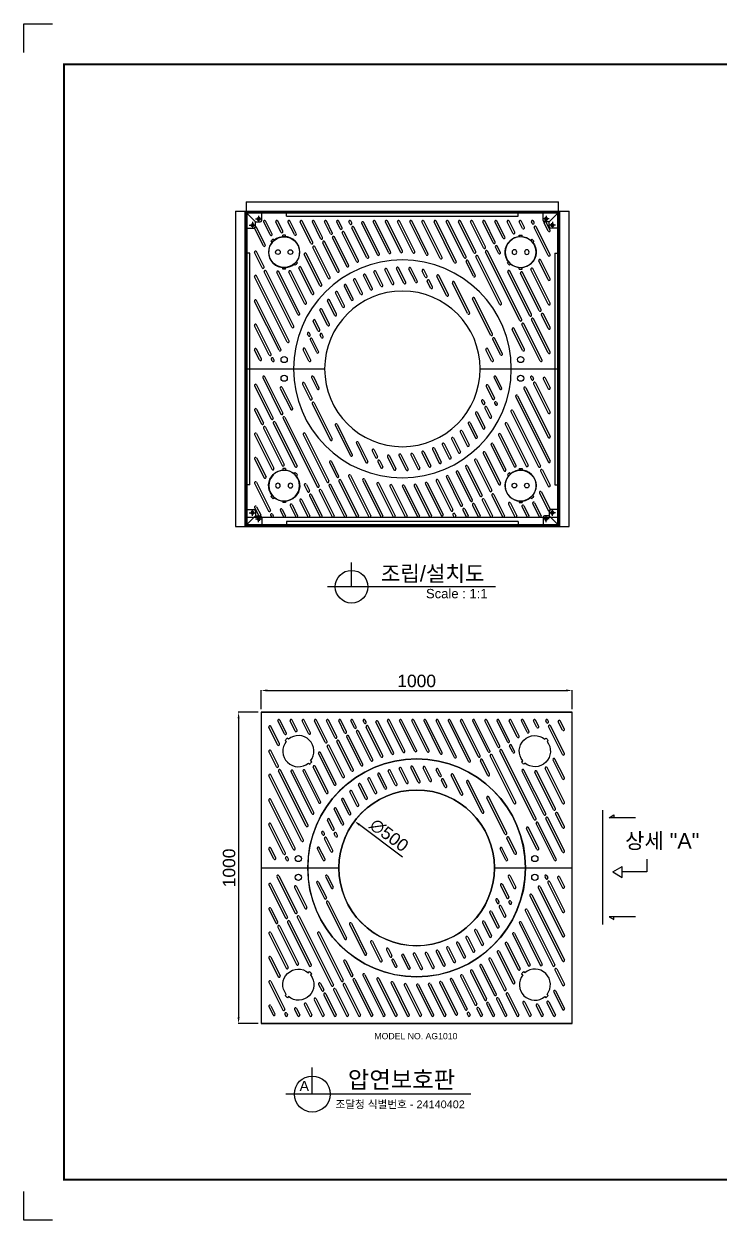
# Model space of a CAD drawing. Header units: millimetres. Extents: x 19476 to 24909, y -11654 to -7812.
# Drawn here: x 19476 to 21711, y -11654 to -7812 of the extents above; entities that cross this region are included whole.
import ezdxf
from ezdxf.enums import TextEntityAlignment as Align

# ---------------------------------------------------------------- set-up
doc = ezdxf.new("R2010")
doc.units = ezdxf.units.MM
for name, color, linetype in [('LAYOUT', 7, 'Continuous'), ('TEXT', 7, 'Continuous'), ('압연강', 40, 'Continuous')]:
    doc.layers.add(name, color=color, linetype=linetype)
doc.styles.get("Standard").update_dxf_attribs({"font": 'arial.ttf'})
doc.dimstyles.new('ISO-25', dxfattribs={"dimtxt": 40, "dimasz": 20, "dimexe": 1.25, "dimexo": 10, "dimgap": 10, "dimtad": 1, "dimdec": 0, "dimtxsty": 'Standard', "dimcen": 2.5, "dimclrd": 3, "dimclre": 3, "dimclrt": 3, "dimadec": 0, "dimazin": 0, "dimtfac": 1, "dimtdec": 0, "dimtmove": 0, "dimatfit": 3, "dimfxl": 1, "dimarcsym": 0})

# ---------------------------------------------------------------- blocks, each defined once
blk = doc.blocks.new('A$C2E731E15')
at = {"color": 1}
for p, q in [((-10, 0), (10, 0)), ((0, -10), (0, 10))]:
    blk.add_line(p, q, dxfattribs=at)
blk.add_circle((0, 0), 4.5)
at = {"color": 4}
blk.add_arc((0, 0), 5, 270, 180, dxfattribs=at)
blk = doc.blocks.new('*D19')
at = {"color": 3, "lineweight": -2, "transparency": 16777216}
blk.add_line((20692.5, -10488.6), (20554.7, -10384.8), dxfattribs=at)
at = {"color": 3, "transparency": 16777216}
blk.add_solid([(20556.7, -10382.1), (20552.7, -10387.5), (20538.8, -10372.8)], dxfattribs=at)
at = {"layer": 'Defpoints', "color": 0, "transparency": 16777216}
for p in [(20538.8, -10372.8), (20938.2, -10673.5)]:
    blk.add_point(p, dxfattribs=at)
at = {"color": 3, "transparency": 16777216, "insert": (20649.9, -10418.4), "char_height": 40, "attachment_point": 5, "rotation": 323.0199}
blk.add_mtext('∅500', dxfattribs=at)
blk = doc.blocks.new('*D20')
at = {"color": 3, "lineweight": -2, "transparency": 16777216}
for p, q in [((20238.5, -10013.2), (20238.5, -9952)), ((20258.5, -9953.2), (21218.5, -9953.2)), ((21238.5, -10013.2), (21238.5, -9952))]:
    blk.add_line(p, q, dxfattribs=at)
at = {"color": 3, "transparency": 16777216}
for points in [[(20258.5, -9949.9), (20258.5, -9956.5), (20238.5, -9953.2)], [(21218.5, -9949.9), (21218.5, -9956.5), (21238.5, -9953.2)]]:
    blk.add_solid(points, dxfattribs=at)
at = {"layer": 'Defpoints', "color": 0, "transparency": 16777216}
for p in [(21238.5, -9953.2), (20238.5, -10023.2), (21238.5, -10023.2)]:
    blk.add_point(p, dxfattribs=at)
at = {"color": 3, "transparency": 16777216, "insert": (20738.5, -9922.8), "char_height": 40, "attachment_point": 5}
blk.add_mtext('1000', dxfattribs=at)
blk = doc.blocks.new('*D21')
at = {"color": 3, "lineweight": -2, "transparency": 16777216}
for p, q in [((20228.5, -10023.2), (20164.8, -10023.2)), ((20166.1, -10043.2), (20166.1, -11003.2)), ((20228.5, -11023.2), (20164.8, -11023.2))]:
    blk.add_line(p, q, dxfattribs=at)
at = {"color": 3, "transparency": 16777216}
for points in [[(20162.8, -10043.2), (20169.4, -10043.2), (20166.1, -10023.2)], [(20162.8, -11003.2), (20169.4, -11003.2), (20166.1, -11023.2)]]:
    blk.add_solid(points, dxfattribs=at)
at = {"layer": 'Defpoints', "color": 0, "transparency": 16777216}
for p in [(20238.5, -10023.2), (20166.1, -11023.2), (20238.5, -11023.2)]:
    blk.add_point(p, dxfattribs=at)
at = {"color": 3, "transparency": 16777216, "insert": (20135.7, -10523.2), "char_height": 40, "attachment_point": 5, "rotation": 90}
blk.add_mtext('1000', dxfattribs=at)
blk = doc.blocks.new('A$C6562381F')
for p, q in [((4.5, 54.5), (-4.5, 54.5)), ((-4.5, 49.3), (-4.5, 54.5)), ((4.5, 49.3), (4.5, 54.5)), ((-4.5, -54.5), (-4.5, -49.3)), ((4.5, -54.5), (-4.5, -54.5)), ((4.5, -54.5), (4.5, -49.3))]:
    blk.add_line(p, q)
for centre, radius in [((0, 0), 49.5), ((-20, 0), 7.5), ((20, 0), 7.5)]:
    blk.add_circle(centre, radius)
blk = doc.blocks.new('AG1010')
for p, q in [((19059.8, -10085.5), (18059.8, -10085.5)), ((18059.8, -10085.5), (18059.8, -10585.5)), ((19059.8, -10585.5), (19059.8, -10085.5)), ((18059.8, -10585.5), (18059.8, -11085.5)), ((18059.8, -10585.5), (18309.8, -10585.5)), ((18809.8, -10585.5), (19059.8, -10585.5)), ((19059.8, -11085.5), (19059.8, -10585.5)), ((18059.8, -11085.5), (19059.8, -11085.5))]:
    blk.add_line(p, q)
for points in [[(18215.4, -10252.4, 0.045549), (18222.4, -10245.3), (18218.9, -10241.8, 0.904534), (18147.8, -10172.1), (18144.2, -10168.6, 0.045549), (18137.2, -10175.8), (18140.8, -10179.3, 0.904534), (18211.9, -10248.9)], [(18904.2, -10252.4, -0.045549), (18897.2, -10245.3), (18900.8, -10241.8, -0.904534), (18971.9, -10172.1), (18975.4, -10168.6, -0.045549), (18982.4, -10175.8), (18978.9, -10179.3, -0.904534), (18907.8, -10248.9)], [(18215.4, -10918.6, -0.045549), (18222.4, -10925.8), (18218.9, -10929.3, -0.904534), (18147.8, -10998.9), (18144.2, -11002.4, -0.045549), (18137.2, -10995.3), (18140.8, -10991.8, -0.904534), (18211.9, -10922.1)], [(18904.2, -10918.6, 0.045549), (18897.2, -10925.8), (18900.8, -10929.3, 0.904534), (18971.9, -10998.9), (18975.4, -11002.4, 0.045549), (18982.4, -10995.3), (18978.9, -10991.8, 0.904534), (18907.8, -10922.1)]]:
    blk.add_lwpolyline(points, format="xyb", close=True)
for centre in [(18179.8, -10555.5), (18939.8, -10555.5), (18179.8, -10615.5), (18939.8, -10615.5)]:
    blk.add_circle(centre, 10)
for radius, start, end in [(350, 0, 180), (250, 0, 180), (350, 180, 0), (250, 180, 0)]:
    blk.add_arc((18559.8, -10585.5), radius, start, end)
at = {"layer": '압연강'}
for p, q in [((18113, -10190.1), (18084.8, -10133.8)), ((18119.2, -10187), (18091.1, -10130.7)), ((18134.8, -10155.4), (18113.9, -10113.7)), ((18141, -10152.3), (18120.1, -10110.5)), ((18169.4, -10146.4), (18153, -10113.7)), ((18175.6, -10143.2), (18159.3, -10110.5)), ((18212.5, -10154.3), (18192.1, -10113.7)), ((18218.7, -10151.2), (18198.4, -10110.5)), ((18265.7, -10182.6), (18231.3, -10113.7)), ((18272, -10179.4), (18237.5, -10110.5)), ((18297, -10166.9), (18270.4, -10113.7)), ((18303.3, -10163.8), (18276.7, -10110.5)), ((18328.3, -10151.3), (18309.5, -10113.7)), ((18334.6, -10148.1), (18315.8, -10110.5)), ((18359.6, -10135.6), (18348.7, -10113.7)), ((18365.9, -10132.5), (18354.9, -10110.5)), ((18391, -10120), (18387.8, -10113.7)), ((18397.2, -10116.8), (18394.1, -10110.5)), ((18445.2, -10228.5), (18397.7, -10133.4)), ((18451.5, -10225.3), (18403.9, -10130.3)), ((18479.7, -10219.2), (18429, -10117.7)), ((18486, -10216.1), (18435.2, -10114.6)), ((18515.8, -10213.1), (18466.1, -10113.7)), ((18522.1, -10210), (18472.3, -10110.5)), ((18553.7, -10210.6), (18505.2, -10113.7)), ((18559.9, -10207.5), (18511.5, -10110.5)), ((18593.5, -10212), (18544.3, -10113.7)), ((18599.8, -10208.9), (18550.6, -10110.5)), ((18635.8, -10218.3), (18583.5, -10113.7)), ((18642, -10215.2), (18589.7, -10110.5)), ((18681.1, -10230.7), (18622.6, -10113.7)), ((18687.4, -10227.6), (18628.8, -10110.5)), ((18726.7, -10243.7), (18661.7, -10113.7)), ((18733, -10240.6), (18668, -10110.5)), ((18758, -10228), (18700.8, -10113.7)), ((18764.3, -10224.9), (18707.1, -10110.5)), ((18789.3, -10212.4), (18740, -10113.7)), ((18795.6, -10209.3), (18746.2, -10110.5)), ((18820.6, -10196.7), (18779.1, -10113.7)), ((18826.9, -10193.6), (18785.4, -10110.5)), ((18852, -10181.1), (18818.2, -10113.7)), ((18858.2, -10178), (18824.5, -10110.5)), ((18883.3, -10165.4), (18857.4, -10113.7)), ((18889.5, -10162.3), (18863.6, -10110.5)), ((18914.6, -10149.8), (18896.5, -10113.7)), ((18920.8, -10146.6), (18902.8, -10110.5)), ((18945.9, -10134.1), (18935.6, -10113.7)), ((18952.1, -10131), (18941.9, -10110.5)), ((18977.2, -10118.5), (18974.8, -10113.7)), ((18983.4, -10115.3), (18981, -10110.5)), ((19028.6, -10221.3), (18983.9, -10131.9)), ((19034.8, -10218.1), (18990.1, -10128.8)), ((19028.6, -10143), (19015.2, -10116.2)), ((19034.8, -10139.9), (19021.4, -10113.1)), ((18350.3, -10273.5), (18303.7, -10180.3)), ((18356.6, -10270.4), (18310, -10177.2)), ((18380.7, -10255.9), (18335, -10164.7)), ((18386.9, -10252.8), (18341.3, -10161.6)), ((18412.2, -10240.8), (18366.4, -10149)), ((18418.5, -10237.7), (18372.6, -10145.9)), ((18109.2, -10260.8), (18084.8, -10212.1)), ((18115.5, -10257.7), (18091.1, -10208.9)), ((18294.2, -10317.8), (18244.4, -10218.1)), ((18300.5, -10314.7), (18250.6, -10215)), ((18321.5, -10294.1), (18272.4, -10196)), ((18327.8, -10291), (18278.7, -10192.9)), ((18937.3, -10430), (18827.4, -10210.2)), ((18943.6, -10426.9), (18833.6, -10207)), ((18868.6, -10214.3), (18858.7, -10194.5)), ((18874.8, -10211.2), (18864.9, -10191.4)), ((18788, -10287.9), (18764.7, -10241.5)), ((18794.2, -10284.8), (18771, -10238.3)), ((18872.1, -10377.9), (18796, -10225.8)), ((18878.4, -10374.8), (18802.3, -10222.7)), ((19028.6, -10299.5), (18998.3, -10239)), ((19034.8, -10296.4), (19004.5, -10235.8)), ((18189.3, -10499.4), (18084.6, -10289.9)), ((18195.6, -10496.2), (18090.9, -10286.8)), ((18204.5, -10451.5), (18115.9, -10274.3)), ((18210.8, -10448.4), (18122.2, -10271.1)), ((18223.4, -10410.9), (18156, -10276.3)), ((18229.6, -10407.8), (18162.3, -10273.1)), ((18244.9, -10375.7), (18194.6, -10275.2)), ((18251.2, -10372.6), (18200.9, -10272)), ((18268.6, -10344.9), (18227.2, -10262.1)), ((18274.9, -10341.7), (18233.5, -10258.9)), ((18457.1, -10330.5), (18434.9, -10286.1)), ((18463.3, -10327.3), (18441.1, -10283)), ((18490.7, -10319.4), (18468.5, -10275)), ((18496.9, -10316.2), (18474.7, -10271.9)), ((18526.4, -10312.6), (18503.8, -10267.5)), ((18532.6, -10309.4), (18510.1, -10264.4)), ((18564.5, -10310.6), (18541.2, -10263.9)), ((18570.8, -10307.4), (18547.4, -10260.8)), ((18601.5, -10306.3), (18580.8, -10264.8)), ((18607.8, -10303.2), (18587, -10261.7)), ((18632.8, -10290.7), (18623.1, -10271.2)), ((18639.1, -10287.5), (18629.3, -10268.1)), ((18701.6, -10349.9), (18670.8, -10288.4)), ((18707.8, -10346.7), (18677.1, -10285.3)), ((18968.6, -10414.4), (18898.5, -10274.3)), ((18974.9, -10411.2), (18904.8, -10271.1)), ((18999.9, -10398.7), (18939.7, -10278.4)), ((19006.2, -10395.6), (18946, -10275.2)), ((19028.6, -10377.8), (18972.9, -10266.5)), ((19034.8, -10374.6), (18979.2, -10263.3)), ((18395.4, -10363.7), (18373.3, -10319.4)), ((18401.7, -10360.6), (18379.5, -10316.3)), ((18425.4, -10345.4), (18403.1, -10300.8)), ((18431.6, -10342.2), (18409.4, -10297.7)), ((18650.4, -10325.9), (18639.5, -10304.1)), ((18656.7, -10322.8), (18645.8, -10300.9)), ((18769.6, -10407.8), (18720.7, -10310)), ((18775.9, -10404.6), (18727, -10306.8)), ((18163.2, -10525.4), (18084.8, -10368.6)), ((18169.5, -10522.3), (18091.1, -10365.5)), ((18341.9, -10413.1), (18319, -10367.3)), ((18348.1, -10410), (18325.2, -10364.2)), ((18367.5, -10386.1), (18345.2, -10341.5)), ((18373.8, -10383), (18351.4, -10338.4)), ((18843.4, -10477), (18785.3, -10360.8)), ((18849.6, -10473.9), (18791.5, -10357.6)), ((18318.9, -10445.4), (18294.9, -10397.3)), ((18325.1, -10442.2), (18301.1, -10394.2)), ((19034.8, -10452.9), (19012.9, -10409)), ((18131.9, -10541.1), (18084.8, -10446.9)), ((18138.2, -10538), (18091.1, -10443.7)), ((18288.5, -10462.8), (18273.2, -10432.3)), ((18294.7, -10459.7), (18279.5, -10429.2)), ((19002.5, -10560.5), (18944, -10443.4)), ((19008.8, -10557.4), (18950.3, -10440.3)), ((19028.6, -10534.3), (18975.3, -10427.8)), ((19034.8, -10531.2), (18981.6, -10424.7)), ((19028.6, -10456), (19006.6, -10412.1)), ((18257.2, -10478.5), (18254.7, -10473.6)), ((18263.4, -10475.3), (18261, -10470.5)), ((18299.2, -10484.2), (18295.2, -10476.2)), ((18305.4, -10481.1), (18301.4, -10473.1)), ((18881.2, -10536.9), (18856.3, -10487.3)), ((18946.3, -10526.2), (18912.7, -10459.1)), ((18952.5, -10523.1), (18919, -10456)), ((18100.6, -10556.7), (18084.8, -10525.1)), ((18106.9, -10553.6), (18091.1, -10522)), ((18259.1, -10560.5), (18240.7, -10523.9)), ((18265.3, -10557.4), (18247, -10520.7)), ((18284.3, -10532.8), (18263.9, -10491.9)), ((18290.6, -10529.6), (18270.1, -10488.8)), ((18846, -10560.5), (18827.9, -10524.4)), ((18852.3, -10557.4), (18834.2, -10521.2)), ((18874.9, -10540), (18850.1, -10490.4)), ((18141.7, -10560.5), (18138.6, -10554.5)), ((18147.9, -10557.4), (18144.9, -10551.4)), ((18084.8, -10639.9), (18138.1, -10746.4)), ((18091.1, -10636.8), (18144.3, -10743.3)), ((18110.8, -10613.7), (18169.4, -10730.8)), ((18117.1, -10610.5), (18175.6, -10727.6)), ((18238.5, -10634.2), (18263.3, -10683.8)), ((18244.7, -10631), (18269.6, -10680.7)), ((18267.4, -10613.7), (18285.5, -10649.8)), ((18273.6, -10610.5), (18291.7, -10646.7)), ((18829.1, -10641.4), (18849.5, -10682.3)), ((18835.3, -10638.3), (18855.8, -10679.2)), ((18854.3, -10613.7), (18872.7, -10650.3)), ((18860.6, -10610.5), (18878.9, -10647.2)), ((18971.7, -10613.7), (18974.7, -10619.7)), ((18978, -10610.5), (18981, -10616.6)), ((18981.4, -10633.1), (19028.6, -10727.3)), ((18987.7, -10630), (19034.8, -10724.2)), ((19012.7, -10617.5), (19028.6, -10649.1)), ((19019, -10614.3), (19034.8, -10645.9)), ((18167.1, -10648), (18200.7, -10715.1)), ((18173.4, -10644.8), (18206.9, -10712)), ((18924, -10674.8), (19028.8, -10884.3)), ((18930.3, -10671.7), (19035, -10881.2)), ((18950.1, -10648.8), (19028.6, -10805.6)), ((18956.4, -10645.6), (19034.8, -10802.5)), ((18084.8, -10718.2), (18106.8, -10762.1)), ((18091.1, -10715), (18113, -10758.9)), ((18270, -10697.2), (18328.1, -10813.4)), ((18276.3, -10694.1), (18334.4, -10810.3)), ((18814.2, -10690), (18818.2, -10698)), ((18820.5, -10686.8), (18824.5, -10694.8)), ((18824.9, -10711.4), (18840.2, -10741.9)), ((18831.2, -10708.2), (18846.4, -10738.8)), ((18856.2, -10695.7), (18858.7, -10700.6)), ((18862.5, -10692.6), (18864.9, -10697.5)), ((18151, -10756.7), (18221.1, -10896.8)), ((18176.1, -10744.2), (18286, -10964)), ((18182.4, -10741), (18292.3, -10960.9)), ((18794.5, -10728.8), (18818.5, -10776.9)), ((18800.8, -10725.7), (18824.8, -10773.7)), ((18908.8, -10722.7), (18997.5, -10899.9)), ((18915.1, -10719.6), (19003.7, -10896.8)), ((18091.1, -10793.3), (18146.7, -10904.6)), ((18113.5, -10775.5), (18173.7, -10895.8)), ((18119.7, -10772.3), (18179.9, -10892.7)), ((18144.8, -10759.8), (18214.8, -10899.9)), ((18247.5, -10793.1), (18323.6, -10945.3)), ((18343.8, -10766.4), (18392.7, -10864.2)), ((18350, -10763.3), (18398.9, -10861.1)), ((18745.9, -10788), (18768.2, -10832.7)), ((18752.1, -10784.9), (18774.5, -10829.6)), ((18771.5, -10761.1), (18794.4, -10806.9)), ((18777.8, -10757.9), (18800.7, -10803.7)), ((18874.7, -10795.4), (18925, -10895.9)), ((18890, -10763.3), (18957.3, -10897.9)), ((18896.3, -10760.2), (18963.6, -10894.8)), ((18084.8, -10796.4), (18140.5, -10907.7)), ((18241.3, -10796.3), (18317.3, -10948.4)), ((18411.8, -10824.3), (18442.6, -10885.8)), ((18418.1, -10821.2), (18448.8, -10882.7)), ((18688, -10828.8), (18710.3, -10873.4)), ((18694.3, -10825.7), (18716.5, -10870.3)), ((18718, -10810.5), (18740.1, -10854.8)), ((18724.2, -10807.4), (18746.4, -10851.7)), ((18844.8, -10829.3), (18886.2, -10912.1)), ((18851, -10826.2), (18892.4, -10909)), ((18868.5, -10798.5), (18918.8, -10899)), ((18091.1, -10871.6), (18121.4, -10932.1)), ((18462.9, -10848.3), (18473.9, -10870.1)), ((18469.2, -10845.2), (18480.1, -10867)), ((18511.9, -10867.9), (18532.6, -10909.4)), ((18518.1, -10864.8), (18538.9, -10906.3)), ((18548.9, -10863.6), (18572.2, -10910.3)), ((18555.1, -10860.5), (18578.5, -10907.2)), ((18587, -10861.6), (18609.5, -10906.7)), ((18593.3, -10858.5), (18615.8, -10903.6)), ((18622.7, -10854.8), (18644.9, -10899.2)), ((18629, -10851.7), (18651.2, -10896.1)), ((18656.3, -10843.7), (18678.5, -10888.1)), ((18662.6, -10840.6), (18684.8, -10885)), ((18819.2, -10856.4), (18869, -10956.1)), ((18825.4, -10853.3), (18875.3, -10952.9)), ((18084.8, -10874.7), (18115.1, -10935.2)), ((18325.4, -10886.3), (18348.6, -10932.7)), ((18331.7, -10883.1), (18354.9, -10929.6)), ((18480.6, -10883.5), (18490.3, -10903)), ((18486.8, -10880.4), (18496.6, -10899.9)), ((18763.1, -10900.7), (18809.6, -10993.9)), ((18769.3, -10897.6), (18815.9, -10990.7)), ((18791.9, -10880.1), (18840.9, -10978.2)), ((18798.2, -10877), (18847.2, -10975.1)), ((19010.4, -10910.2), (19034.8, -10959)), ((18355.3, -10946.2), (18412.5, -11060.5)), ((18361.6, -10943), (18418.8, -11057.4)), ((18386.7, -10930.5), (18451.7, -11060.5)), ((18392.9, -10927.4), (18457.9, -11057.4)), ((18432.3, -10943.5), (18490.8, -11060.5)), ((18438.5, -10940.4), (18497.1, -11057.4)), ((18668.2, -10945.7), (18715.7, -11040.8)), ((18674.4, -10942.6), (18722, -11037.7)), ((18701.1, -10933.4), (18747, -11025.2)), ((18707.4, -10930.3), (18753.3, -11022)), ((18732.7, -10918.3), (18778.3, -11009.5)), ((18739, -10915.2), (18784.6, -11006.4)), ((19004.2, -10913.4), (19028.6, -10962.1)), ((18084.8, -10952.9), (18129.5, -11042.3)), ((18091.1, -10949.8), (18135.8, -11039.2)), ((18244.8, -10959.9), (18254.7, -10979.7)), ((18251.1, -10956.8), (18261, -10976.6)), ((18292.7, -10977.5), (18334.3, -11060.5)), ((18299, -10974.3), (18340.5, -11057.4)), ((18324, -10961.8), (18373.4, -11060.5)), ((18330.3, -10958.7), (18379.7, -11057.4)), ((18477.6, -10955.9), (18529.9, -11060.5)), ((18483.9, -10952.8), (18536.2, -11057.4)), ((18519.9, -10962.1), (18569.1, -11060.5)), ((18526.1, -10959), (18575.3, -11057.4)), ((18559.7, -10963.6), (18608.2, -11060.5)), ((18566, -10960.5), (18614.5, -11057.4)), ((18597.6, -10961.1), (18647.3, -11060.5)), ((18603.9, -10957.9), (18653.6, -11057.4)), ((18633.7, -10955), (18684.4, -11056.5)), ((18639.9, -10951.9), (18690.7, -11053.3)), ((19000.4, -10984.1), (19028.6, -11040.4)), ((19006.7, -10980.9), (19034.8, -11037.3)), ((18198.8, -11024.4), (18216.9, -11060.5)), ((18205.1, -11021.3), (18223.1, -11057.4)), ((18230.1, -11008.8), (18256, -11060.5)), ((18236.4, -11005.6), (18262.3, -11057.4)), ((18261.4, -10993.1), (18295.1, -11060.5)), ((18267.7, -10990), (18301.4, -11057.4)), ((18785, -11022.9), (18803.8, -11060.5)), ((18791.3, -11019.8), (18810.1, -11057.4)), ((18816.3, -11007.3), (18843, -11060.5)), ((18822.6, -11004.1), (18849.2, -11057.4)), ((18847.7, -10991.6), (18882.1, -11060.5)), ((18853.9, -10988.5), (18888.4, -11057.4)), ((18900.9, -11019.9), (18921.2, -11060.5)), ((18907.2, -11016.7), (18927.5, -11057.4)), ((18950.3, -11024.7), (18966.6, -11057.4)), ((18978.6, -11018.8), (18999.5, -11060.5)), ((18984.9, -11015.7), (19005.8, -11057.4)), ((18084.8, -11031.2), (18098.2, -11058)), ((18091.1, -11028.1), (18104.5, -11054.8)), ((18136.2, -11055.7), (18138.6, -11060.5)), ((18142.5, -11052.6), (18144.9, -11057.4)), ((18167.5, -11040.1), (18177.7, -11060.5)), ((18173.8, -11036.9), (18184, -11057.4)), ((18722.4, -11054.2), (18725.6, -11060.5)), ((18728.7, -11051.1), (18731.8, -11057.4)), ((18753.7, -11038.6), (18764.7, -11060.5)), ((18760, -11035.4), (18771, -11057.4)), ((18944, -11027.8), (18960.4, -11060.5))]:
    blk.add_line(p, q, dxfattribs=at)
for centre, start, end in [((18088, -10132.2), 26.5651, 206.5651), ((18117, -10112.1), 26.5651, 206.5651), ((18156.1, -10112.1), 26.5651, 206.5651), ((18195.3, -10112.1), 26.5651, 206.5651), ((18234.4, -10112.1), 26.5651, 206.5651), ((18273.5, -10112.1), 26.5651, 206.5651), ((18312.7, -10112.1), 26.5651, 206.5651), ((18351.8, -10112.1), 26.5651, 206.5651), ((18362.8, -10134.1), 206.5651, 26.5651), ((18390.9, -10112.1), 26.5651, 206.5651), ((18394.1, -10118.4), 206.5651, 26.5651), ((18400.8, -10131.8), 26.5651, 206.5651), ((18432.1, -10116.2), 26.5651, 206.5651), ((18469.2, -10112.1), 26.5651, 206.5651), ((18508.3, -10112.1), 26.5651, 206.5651), ((18547.5, -10112.1), 26.5651, 206.5651), ((18586.6, -10112.1), 26.5651, 206.5651), ((18625.7, -10112.1), 26.5651, 206.5651), ((18664.8, -10112.1), 26.5651, 206.5651), ((18704, -10112.1), 26.5651, 206.5651), ((18743.1, -10112.1), 26.5651, 206.5651), ((18782.2, -10112.1), 26.5651, 206.5651), ((18821.4, -10112.1), 26.5651, 206.5651), ((18860.5, -10112.1), 26.5651, 206.5651), ((18899.6, -10112.1), 26.5651, 206.5651), ((18938.8, -10112.1), 26.5651, 206.5651), ((18949, -10132.6), 206.5651, 26.5651), ((18977.9, -10112.1), 26.5651, 206.5651), ((18980.3, -10116.9), 206.5651, 26.5651), ((18987, -10130.3), 26.5651, 206.5651), ((19018.3, -10114.7), 26.5651, 206.5651), ((19031.7, -10141.4), 206.5651, 26.5651), ((18137.9, -10153.8), 206.5651, 26.5651), ((18172.5, -10144.8), 206.5651, 26.5651), ((18215.6, -10152.8), 206.5651, 26.5651), ((18268.9, -10181), 206.5651, 26.5651), ((18300.2, -10165.4), 206.5651, 26.5651), ((18306.9, -10178.8), 26.5651, 206.5651), ((18331.5, -10149.7), 206.5651, 26.5651), ((18338.2, -10163.1), 26.5651, 206.5651), ((18369.5, -10147.5), 26.5651, 206.5651), ((18855.1, -10179.5), 206.5651, 26.5651), ((18886.4, -10163.9), 206.5651, 26.5651), ((18917.7, -10148.2), 206.5651, 26.5651), ((18088, -10210.5), 26.5651, 206.5651), ((18116.1, -10188.6), 206.5651, 26.5651), ((18247.5, -10216.6), 26.5651, 206.5651), ((18275.6, -10194.4), 26.5651, 206.5651), ((18482.8, -10217.6), 206.5651, 26.5651), ((18518.9, -10211.6), 206.5651, 26.5651), ((18556.8, -10209), 206.5651, 26.5651), ((18596.6, -10210.5), 206.5651, 26.5651), ((18638.9, -10216.7), 206.5651, 26.5651), ((18792.5, -10210.8), 206.5651, 26.5651), ((18823.8, -10195.2), 206.5651, 26.5651), ((18830.5, -10208.6), 26.5651, 206.5651), ((18861.8, -10192.9), 26.5651, 206.5651), ((18871.7, -10212.7), 206.5651, 26.5651), ((19031.7, -10219.7), 206.5651, 26.5651), ((18112.3, -10259.3), 206.5651, 26.5651), ((18230.3, -10260.5), 26.5651, 206.5651), ((18383.8, -10254.3), 206.5651, 26.5651), ((18415.4, -10239.2), 206.5651, 26.5651), ((18448.3, -10226.9), 206.5651, 26.5651), ((18684.2, -10229.1), 206.5651, 26.5651), ((18729.9, -10242.1), 206.5651, 26.5651), ((18761.2, -10226.5), 206.5651, 26.5651), ((18767.9, -10239.9), 26.5651, 206.5651), ((18799.2, -10224.2), 26.5651, 206.5651), ((19001.4, -10237.4), 26.5651, 206.5651), ((18087.7, -10288.3), 26.5651, 206.5651), ((18119, -10272.7), 26.5651, 206.5651), ((18159.2, -10274.7), 26.5651, 206.5651), ((18197.8, -10273.6), 26.5651, 206.5651), ((18324.6, -10292.5), 206.5651, 26.5651), ((18353.5, -10271.9), 206.5651, 26.5651), ((18406.2, -10299.2), 26.5651, 206.5651), ((18438, -10284.5), 26.5651, 206.5651), ((18471.6, -10273.4), 26.5651, 206.5651), ((18507, -10265.9), 26.5651, 206.5651), ((18544.3, -10262.3), 26.5651, 206.5651), ((18583.9, -10263.2), 26.5651, 206.5651), ((18626.2, -10269.6), 26.5651, 206.5651), ((18635.9, -10289.1), 206.5651, 26.5651), ((18674, -10286.8), 26.5651, 206.5651), ((18791.1, -10286.4), 206.5651, 26.5651), ((18901.7, -10272.7), 26.5651, 206.5651), ((18942.9, -10276.8), 26.5651, 206.5651), ((18976, -10264.9), 26.5651, 206.5651), ((19031.7, -10297.9), 206.5651, 26.5651), ((18297.3, -10316.2), 206.5651, 26.5651), ((18376.4, -10317.8), 26.5651, 206.5651), ((18460.2, -10328.9), 206.5651, 26.5651), ((18493.8, -10317.8), 206.5651, 26.5651), ((18529.5, -10311), 206.5651, 26.5651), ((18567.6, -10309), 206.5651, 26.5651), ((18604.6, -10304.7), 206.5651, 26.5651), ((18642.7, -10302.5), 26.5651, 206.5651), ((18653.6, -10324.3), 206.5651, 26.5651), ((18723.9, -10308.4), 26.5651, 206.5651), ((18088, -10367), 26.5651, 206.5651), ((18248, -10374.1), 206.5651, 26.5651), ((18271.7, -10343.3), 206.5651, 26.5651), ((18322.1, -10365.8), 26.5651, 206.5651), ((18348.3, -10339.9), 26.5651, 206.5651), ((18398.5, -10362.1), 206.5651, 26.5651), ((18428.5, -10343.8), 206.5651, 26.5651), ((18704.7, -10348.3), 206.5651, 26.5651), ((18788.4, -10359.2), 26.5651, 206.5651), ((18226.5, -10409.3), 206.5651, 26.5651), ((18298, -10395.8), 26.5651, 206.5651), ((18345, -10411.6), 206.5651, 26.5651), ((18370.6, -10384.6), 206.5651, 26.5651), ((18772.8, -10406.2), 206.5651, 26.5651), ((18875.2, -10376.4), 206.5651, 26.5651), ((18971.7, -10412.8), 206.5651, 26.5651), ((19003, -10397.2), 206.5651, 26.5651), ((19009.7, -10410.6), 26.5651, 206.5651), ((19031.7, -10376.2), 206.5651, 26.5651), ((18088, -10445.3), 26.5651, 206.5651), ((18207.7, -10449.9), 206.5651, 26.5651), ((18276.3, -10430.7), 26.5651, 206.5651), ((18322, -10443.8), 206.5651, 26.5651), ((18940.4, -10428.5), 206.5651, 26.5651), ((18947.1, -10441.9), 26.5651, 206.5651), ((18978.4, -10426.2), 26.5651, 206.5651), ((18257.8, -10472), 26.5651, 206.5651), ((18260.3, -10476.9), 206.5651, 26.5651), ((18267, -10490.3), 26.5651, 206.5651), ((18291.6, -10461.3), 206.5651, 26.5651), ((18298.3, -10474.7), 26.5651, 206.5651), ((18302.3, -10482.7), 206.5651, 26.5651), ((18846.5, -10475.4), 206.5651, 26.5651), ((18853.2, -10488.8), 26.5651, 206.5651), ((18915.8, -10457.5), 26.5651, 206.5651), ((19031.7, -10454.5), 206.5651, 26.5651), ((18088, -10523.6), 26.5651, 206.5651), ((18166.4, -10523.9), 206.5651, 26.5651), ((18192.5, -10497.8), 206.5651, 26.5651), ((18243.9, -10522.3), 26.5651, 206.5651), ((18831.1, -10522.8), 26.5651, 206.5651), ((18949.4, -10524.7), 206.5651, 26.5651), ((18103.8, -10555.2), 206.5651, 26.5651), ((18135.1, -10539.5), 206.5651, 26.5651), ((18141.8, -10552.9), 26.5651, 206.5651), ((18144.8, -10559), 206.5651, 26.5651), ((18262.2, -10559), 206.5651, 26.5651), ((18287.4, -10531.2), 206.5651, 26.5651), ((18849.2, -10559), 206.5651, 26.5651), ((18878, -10538.5), 206.5651, 26.5651), ((19005.7, -10559), 206.5651, 26.5651), ((19031.7, -10532.7), 206.5651, 26.5651), ((18088, -10638.3), 26.5651, 206.5651), ((18114, -10612.1), 26.5651, 206.5651), ((18241.6, -10632.6), 26.5651, 206.5651), ((18270.5, -10612.1), 26.5651, 206.5651), ((18832.2, -10639.9), 26.5651, 206.5651), ((18857.5, -10612.1), 26.5651, 206.5651), ((18974.9, -10612.1), 26.5651, 206.5651), ((18977.9, -10618.1), 206.5651, 26.5651), ((18984.6, -10631.5), 26.5651, 206.5651), ((19015.9, -10615.9), 26.5651, 206.5651), ((18170.2, -10646.4), 26.5651, 206.5651), ((18266.4, -10682.2), 206.5651, 26.5651), ((18288.6, -10648.3), 206.5651, 26.5651), ((18852.6, -10680.7), 206.5651, 26.5651), ((18875.8, -10648.8), 206.5651, 26.5651), ((18927.2, -10673.3), 26.5651, 206.5651), ((18953.3, -10647.2), 26.5651, 206.5651), ((19031.7, -10647.5), 206.5651, 26.5651), ((18088, -10716.6), 26.5651, 206.5651), ((18203.8, -10713.5), 206.5651, 26.5651), ((18273.1, -10695.6), 26.5651, 206.5651), ((18817.4, -10688.4), 26.5651, 206.5651), ((18821.3, -10696.4), 206.5651, 26.5651), ((18828.1, -10709.8), 26.5651, 206.5651), ((18859.4, -10694.2), 26.5651, 206.5651), ((18861.8, -10699), 206.5651, 26.5651), ((18912, -10721.1), 26.5651, 206.5651), ((18141.2, -10744.8), 206.5651, 26.5651), ((18147.9, -10758.3), 26.5651, 206.5651), ((18172.5, -10729.2), 206.5651, 26.5651), ((18179.2, -10742.6), 26.5651, 206.5651), ((18774.6, -10759.5), 26.5651, 206.5651), ((18797.7, -10727.3), 26.5651, 206.5651), ((18843.3, -10740.3), 206.5651, 26.5651), ((19031.7, -10725.8), 206.5651, 26.5651), ((18088, -10794.9), 26.5651, 206.5651), ((18109.9, -10760.5), 206.5651, 26.5651), ((18116.6, -10773.9), 26.5651, 206.5651), ((18244.4, -10794.7), 26.5651, 206.5651), ((18346.9, -10764.9), 26.5651, 206.5651), ((18749, -10786.5), 26.5651, 206.5651), ((18821.7, -10775.3), 206.5651, 26.5651), ((18871.6, -10796.9), 26.5651, 206.5651), ((18893.1, -10761.7), 26.5651, 206.5651), ((18331.2, -10811.9), 206.5651, 26.5651), ((18415, -10822.8), 26.5651, 206.5651), ((18691.1, -10827.3), 26.5651, 206.5651), ((18721.1, -10808.9), 26.5651, 206.5651), ((18771.3, -10831.1), 206.5651, 26.5651), ((18797.5, -10805.3), 206.5651, 26.5651), ((18847.9, -10827.8), 26.5651, 206.5651), ((19031.7, -10804), 206.5651, 26.5651), ((18088, -10873.1), 26.5651, 206.5651), ((18395.8, -10862.7), 206.5651, 26.5651), ((18466.1, -10846.7), 26.5651, 206.5651), ((18477, -10868.6), 206.5651, 26.5651), ((18515, -10866.3), 26.5651, 206.5651), ((18552, -10862.1), 26.5651, 206.5651), ((18590.1, -10860.1), 26.5651, 206.5651), ((18625.9, -10853.3), 26.5651, 206.5651), ((18659.5, -10842.2), 26.5651, 206.5651), ((18713.4, -10871.8), 206.5651, 26.5651), ((18743.2, -10853.2), 206.5651, 26.5651), ((18822.3, -10854.8), 26.5651, 206.5651), ((18143.6, -10906.2), 206.5651, 26.5651), ((18176.8, -10894.3), 206.5651, 26.5651), ((18218, -10898.4), 206.5651, 26.5651), ((18328.5, -10884.7), 26.5651, 206.5651), ((18445.7, -10884.2), 206.5651, 26.5651), ((18483.7, -10882), 26.5651, 206.5651), ((18493.4, -10901.4), 206.5651, 26.5651), ((18535.8, -10907.8), 206.5651, 26.5651), ((18575.3, -10908.7), 206.5651, 26.5651), ((18612.7, -10905.1), 206.5651, 26.5651), ((18648, -10897.6), 206.5651, 26.5651), ((18681.6, -10886.5), 206.5651, 26.5651), ((18766.2, -10899.1), 26.5651, 206.5651), ((18795, -10878.5), 26.5651, 206.5651), ((18889.3, -10910.6), 206.5651, 26.5651), ((18921.9, -10897.5), 206.5651, 26.5651), ((18960.5, -10896.4), 206.5651, 26.5651), ((19000.6, -10898.4), 206.5651, 26.5651), ((19007.3, -10911.8), 26.5651, 206.5651), ((19031.9, -10882.7), 206.5651, 26.5651), ((18088, -10951.4), 26.5651, 206.5651), ((18118.2, -10933.7), 206.5651, 26.5651), ((18320.5, -10946.8), 206.5651, 26.5651), ((18351.8, -10931.2), 206.5651, 26.5651), ((18358.5, -10944.6), 26.5651, 206.5651), ((18389.8, -10928.9), 26.5651, 206.5651), ((18435.4, -10941.9), 26.5651, 206.5651), ((18671.3, -10944.2), 26.5651, 206.5651), ((18704.3, -10931.8), 26.5651, 206.5651), ((18735.9, -10916.7), 26.5651, 206.5651), ((18247.9, -10958.3), 26.5651, 206.5651), ((18257.9, -10978.1), 206.5651, 26.5651), ((18264.6, -10991.5), 26.5651, 206.5651), ((18289.2, -10962.5), 206.5651, 26.5651), ((18295.9, -10975.9), 26.5651, 206.5651), ((18327.2, -10960.2), 26.5651, 206.5651), ((18480.7, -10954.3), 26.5651, 206.5651), ((18523, -10960.6), 26.5651, 206.5651), ((18562.9, -10962), 26.5651, 206.5651), ((18600.7, -10959.5), 26.5651, 206.5651), ((18636.8, -10953.4), 26.5651, 206.5651), ((18844.1, -10976.6), 206.5651, 26.5651), ((18850.8, -10990.1), 26.5651, 206.5651), ((18872.1, -10954.5), 206.5651, 26.5651), ((19003.5, -10982.5), 26.5651, 206.5651), ((19031.7, -10960.6), 206.5651, 26.5651), ((18088, -11029.6), 26.5651, 206.5651), ((18202, -11022.9), 26.5651, 206.5651), ((18233.3, -11007.2), 26.5651, 206.5651), ((18750.2, -11023.6), 206.5651, 26.5651), ((18781.5, -11007.9), 206.5651, 26.5651), ((18788.2, -11021.4), 26.5651, 206.5651), ((18812.8, -10992.3), 206.5651, 26.5651), ((18819.5, -11005.7), 26.5651, 206.5651), ((18904, -11018.3), 26.5651, 206.5651), ((18947.1, -11026.3), 26.5651, 206.5651), ((18981.8, -11017.2), 26.5651, 206.5651), ((18101.3, -11056.4), 206.5651, 26.5651), ((18132.6, -11040.7), 206.5651, 26.5651), ((18139.3, -11054.2), 26.5651, 206.5651), ((18141.7, -11059), 206.5651, 26.5651), ((18170.6, -11038.5), 26.5651, 206.5651), ((18180.9, -11059), 206.5651, 26.5651), ((18220, -11059), 206.5651, 26.5651), ((18259.1, -11059), 206.5651, 26.5651), ((18298.3, -11059), 206.5651, 26.5651), ((18337.4, -11059), 206.5651, 26.5651), ((18376.5, -11059), 206.5651, 26.5651), ((18415.7, -11059), 206.5651, 26.5651), ((18454.8, -11059), 206.5651, 26.5651), ((18493.9, -11059), 206.5651, 26.5651), ((18533.1, -11059), 206.5651, 26.5651), ((18572.2, -11059), 206.5651, 26.5651), ((18611.3, -11059), 206.5651, 26.5651), ((18650.5, -11059), 206.5651, 26.5651), ((18687.5, -11054.9), 206.5651, 26.5651), ((18718.9, -11039.2), 206.5651, 26.5651), ((18725.6, -11052.7), 26.5651, 206.5651), ((18728.7, -11059), 206.5651, 26.5651), ((18756.9, -11037), 26.5651, 206.5651), ((18767.8, -11059), 206.5651, 26.5651), ((18807, -11059), 206.5651, 26.5651), ((18846.1, -11059), 206.5651, 26.5651), ((18885.2, -11059), 206.5651, 26.5651), ((18924.4, -11059), 206.5651, 26.5651), ((18963.5, -11059), 206.5651, 26.5651), ((19002.6, -11059), 206.5651, 26.5651), ((19031.7, -11038.8), 206.5651, 26.5651)]:
    blk.add_arc(centre, 3.5, start, end, dxfattribs=at)

msp = doc.modelspace()

# ---------------------------------------------------------------- linework, layer by layer
for p, q in [((19476, -7812.3), (19567.5, -7812.3)), ((19476, -7903.8), (19476, -7812.3)), ((20156.1, -8413.8), (20156.1, -9426.8)), ((20156.1, -8413.8), (21229.1, -8413.8)), ((20186.1, -8413.8), (20186.1, -9426.8)), ((20190.6, -8383.8), (20190.6, -9426.8)), ((20190.6, -8383.8), (21194.6, -8383.8)), ((21194.6, -9426.8), (21194.6, -8383.8)), ((21199.1, -9426.8), (21199.1, -8413.8)), ((21229.1, -9426.8), (21229.1, -8413.8)), ((20190.6, -8418.3), (21194.6, -8418.3)), ((20190.6, -8418.3), (20220.6, -8448.3)), ((20220.6, -8463.3), (20220.6, -8448.3)), ((20220.6, -8448.3), (20235.6, -8448.3)), ((20240.6, -8443.3), (20240.6, -8418.3)), ((20320.6, -8430.3), (20320.6, -8418.3)), ((20320.6, -8430.3), (21064.6, -8430.3)), ((21064.6, -8430.3), (21064.6, -8418.3)), ((21144.6, -8443.3), (21144.6, -8418.3)), ((21164.6, -8448.3), (21149.6, -8448.3)), ((21194.6, -8418.3), (21164.6, -8448.3)), ((21164.6, -8463.3), (21164.6, -8448.3)), ((20190.6, -8468.3), (20215.6, -8468.3)), ((21194.6, -8468.3), (21169.6, -8468.3)), ((20202.6, -8548.3), (20190.6, -8548.3)), ((20202.6, -9292.3), (20202.6, -8548.3)), ((21182.6, -8548.3), (21182.6, -9292.3)), ((21182.6, -8548.3), (21194.6, -8548.3)), ((20202.6, -9292.3), (20190.6, -9292.3)), ((21182.6, -9292.3), (21194.6, -9292.3)), ((20190.6, -9372.3), (20215.6, -9372.3)), ((21194.6, -9372.3), (21169.6, -9372.3)), ((20190.6, -9422.3), (20220.6, -9392.3)), ((20190.6, -9396.8), (21194.6, -9396.8)), ((20220.6, -9377.3), (20220.6, -9392.3)), ((20220.6, -9392.3), (20235.6, -9392.3)), ((20240.6, -9397.3), (20240.6, -9422.3)), ((21064.6, -9410.3), (20320.6, -9410.3)), ((20320.6, -9410.3), (20320.6, -9422.3)), ((21064.6, -9410.3), (21064.6, -9422.3)), ((21144.6, -9397.3), (21144.6, -9422.3)), ((21164.6, -9392.3), (21149.6, -9392.3)), ((21164.6, -9377.3), (21164.6, -9392.3)), ((21194.6, -9422.3), (21164.6, -9392.3)), ((20156.1, -9426.8), (21229.1, -9426.8)), ((20190.6, -9422.3), (21194.6, -9422.3)), ((20529.3, -9620), (20529.3, -9542.4)), ((20992.3, -9620), (20451.7, -9620)), ((20238.5, -10023.2), (21238.5, -10023.2)), ((21336.1, -10337.3), (21336.1, -10705)), ((21356.8, -10361.8), (21372.8, -10352.9)), ((21442.4, -10361.8), (21356.8, -10361.8)), ((21372.8, -10352.9), (21372.8, -10361.8)), ((21369.1, -10536.3), (21399.2, -10518.4)), ((21399.2, -10554.1), (21399.2, -10518.4)), ((21478.7, -10494.9), (21478.7, -10536.3)), ((21369.1, -10536.3), (21399.2, -10554.1)), ((21478.7, -10536.3), (21399.2, -10536.3)), ((21442.4, -10680.5), (21356.8, -10680.5)), ((21356.8, -10680.5), (21372.8, -10689.4)), ((21372.8, -10689.4), (21372.8, -10680.5)), ((21238.5, -11023.2), (20238.5, -11023.2)), ((20403.1, -11249.5), (20403.1, -11164.2)), ((20912.5, -11249.5), (20317.8, -11249.5)), ((19476, -11654.3), (19476, -11562.8)), ((19567.5, -11654.3), (19476, -11654.3))]:
    msp.add_line(p, q)
for centre, radius in [((20529.3, -9620), 52.6), ((20738.5, -10523.2), 350), ((20738.5, -10523.2), 250), ((20403.1, -11249.5), 57.8)]:
    msp.add_circle(centre, radius)
for centre, radius, start, end in [((20235.6, -8443.3), 5, 270, 0), ((21149.6, -8443.3), 5, 180, 270), ((20215.6, -8463.3), 5, 270, 0), ((21169.6, -8463.3), 5, 180, 270), ((20215.6, -9377.3), 5, 0, 90), ((21169.6, -9377.3), 5, 90, 180), ((20235.6, -9397.3), 5, 0, 90), ((21149.6, -9397.3), 5, 90, 180), ((20738.5, -10523.2), 250, 0, 180)]:
    msp.add_arc(centre, radius, start, end)
at = {"layer": 'LAYOUT'}
msp.add_line((19605.3, -11369.7), (19605.3, -11525), dxfattribs=at)
at = {"layer": 'LAYOUT', "const_width": 6.47}
msp.add_lwpolyline([(19605.3, -11525), (24779.7, -11525), (24779.7, -7941.7), (19605.3, -7941.7)], close=True, dxfattribs=at)

# ---------------------------------------------------------------- block references
for name, p in [('AG1010', (2132.8, 1665.2)), ('A$C6562381F', (20312.6, -8545.3)), ('A$C2E731E15', (20210.6, -9382.3)), ('A$C2E731E15', (20230.6, -9402.3)), ('AG1010', (2178.6, 62.4))]:
    msp.add_blockref(name, p)
for name, p, rotation in [('A$C2E731E15', (20210.6, -8458.3), 269.9999999999999), ('A$C2E731E15', (20230.6, -8438.3), 269.9999999999999), ('A$C2E731E15', (21154.6, -8438.3), 180), ('A$C2E731E15', (21174.6, -8458.3), 180), ('A$C6562381F', (21072.6, -9295.3), 180), ('A$C2E731E15', (21174.6, -9382.3), 90), ('A$C2E731E15', (21154.6, -9402.3), 90)]:
    msp.add_blockref(name, p, dxfattribs=dict(rotation=rotation))
at = {"xscale": -1}
msp.add_blockref('A$C6562381F', (21072.6, -8545.3), dxfattribs=at)
at = {"xscale": -1, "rotation": 180}
msp.add_blockref('A$C6562381F', (20312.6, -9295.3), dxfattribs=at)

# ---------------------------------------------------------------- texts
at = {"color": 4}
msp.add_text('상세 "A"', height=49.5, dxfattribs=at).set_placement((21408.5, -10460.9))
for s, height, p in [('MODEL NO. AG1010', 20, (20602.6, -11073.5)), ('A', 33, (20361.9, -11240.2)), ('조달청 식별번호 - 24140402', 25, (20477.6, -11295.1))]:
    msp.add_text(s, height=height).set_placement(p)
at = {"layer": 'TEXT'}
for s, height, p in [('조립/설치도', 50, (20789.9, -9602.7)), ('압연보호판', 55, (20689.8, -11230.6))]:
    msp.add_text(s, height=height, dxfattribs=at).set_placement(p, align=Align.CENTER)
msp.add_text('Scale : 1:1', height=30, dxfattribs=at).set_placement((20768.4, -9657.1))

# ---------------------------------------------------------------- dimensions: what is measured, and where the dimension line sits
dim = msp.add_linear_dim(base=(21238.5, -9953.2), p1=(20238.5, -10023.2), p2=(21238.5, -10023.2), dimstyle='ISO-25')
dim.commit()
dim.dimension.update_dxf_attribs({"geometry": '*D20', "text_midpoint": (20738.5, -9922.8)})
dim = msp.add_linear_dim(base=(20166.1, -11023.2), p1=(20238.5, -10023.2), p2=(20238.5, -11023.2), angle=90, dimstyle='ISO-25')
dim.commit()
dim.dimension.update_dxf_attribs({"geometry": '*D21', "text_midpoint": (20135.7, -10523.2)})
dim = msp.add_diameter_dim_2p(p1=(20938.2, -10673.5), p2=(20538.8, -10372.8), dimstyle='ISO-25')
dim.commit()
dim.dimension.update_dxf_attribs({"geometry": '*D19', "text_midpoint": (20631.6, -10442.7), "dimtype": 131})

doc.saveas('drawing.dxf')
